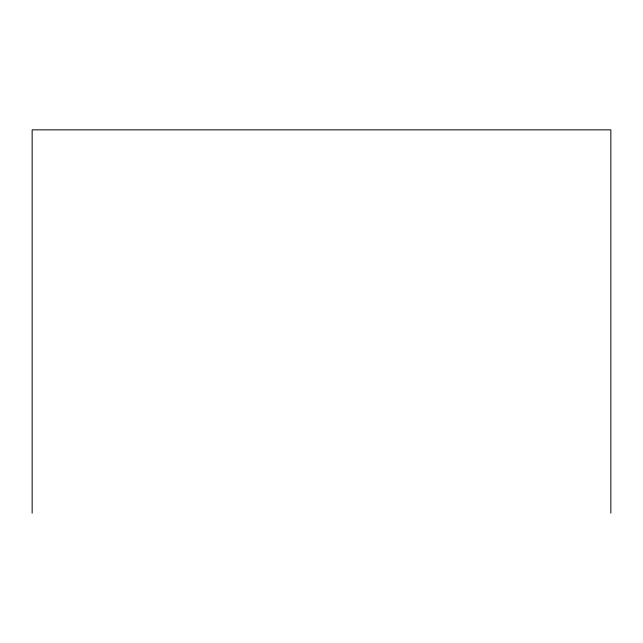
<?xml version="1.0" encoding="UTF-8"?>
<svg xmlns="http://www.w3.org/2000/svg" width="643" height="643" viewBox="0 0 643 643"><rect width="100%" height="100%" fill="white"/><g stroke="black" fill="none" stroke-linecap="round" stroke-linejoin="round"><path stroke-width="0.96" d="M610.85 513.154L610.85 129.846L32.15 129.846L32.15 513.154"/></g></svg>
